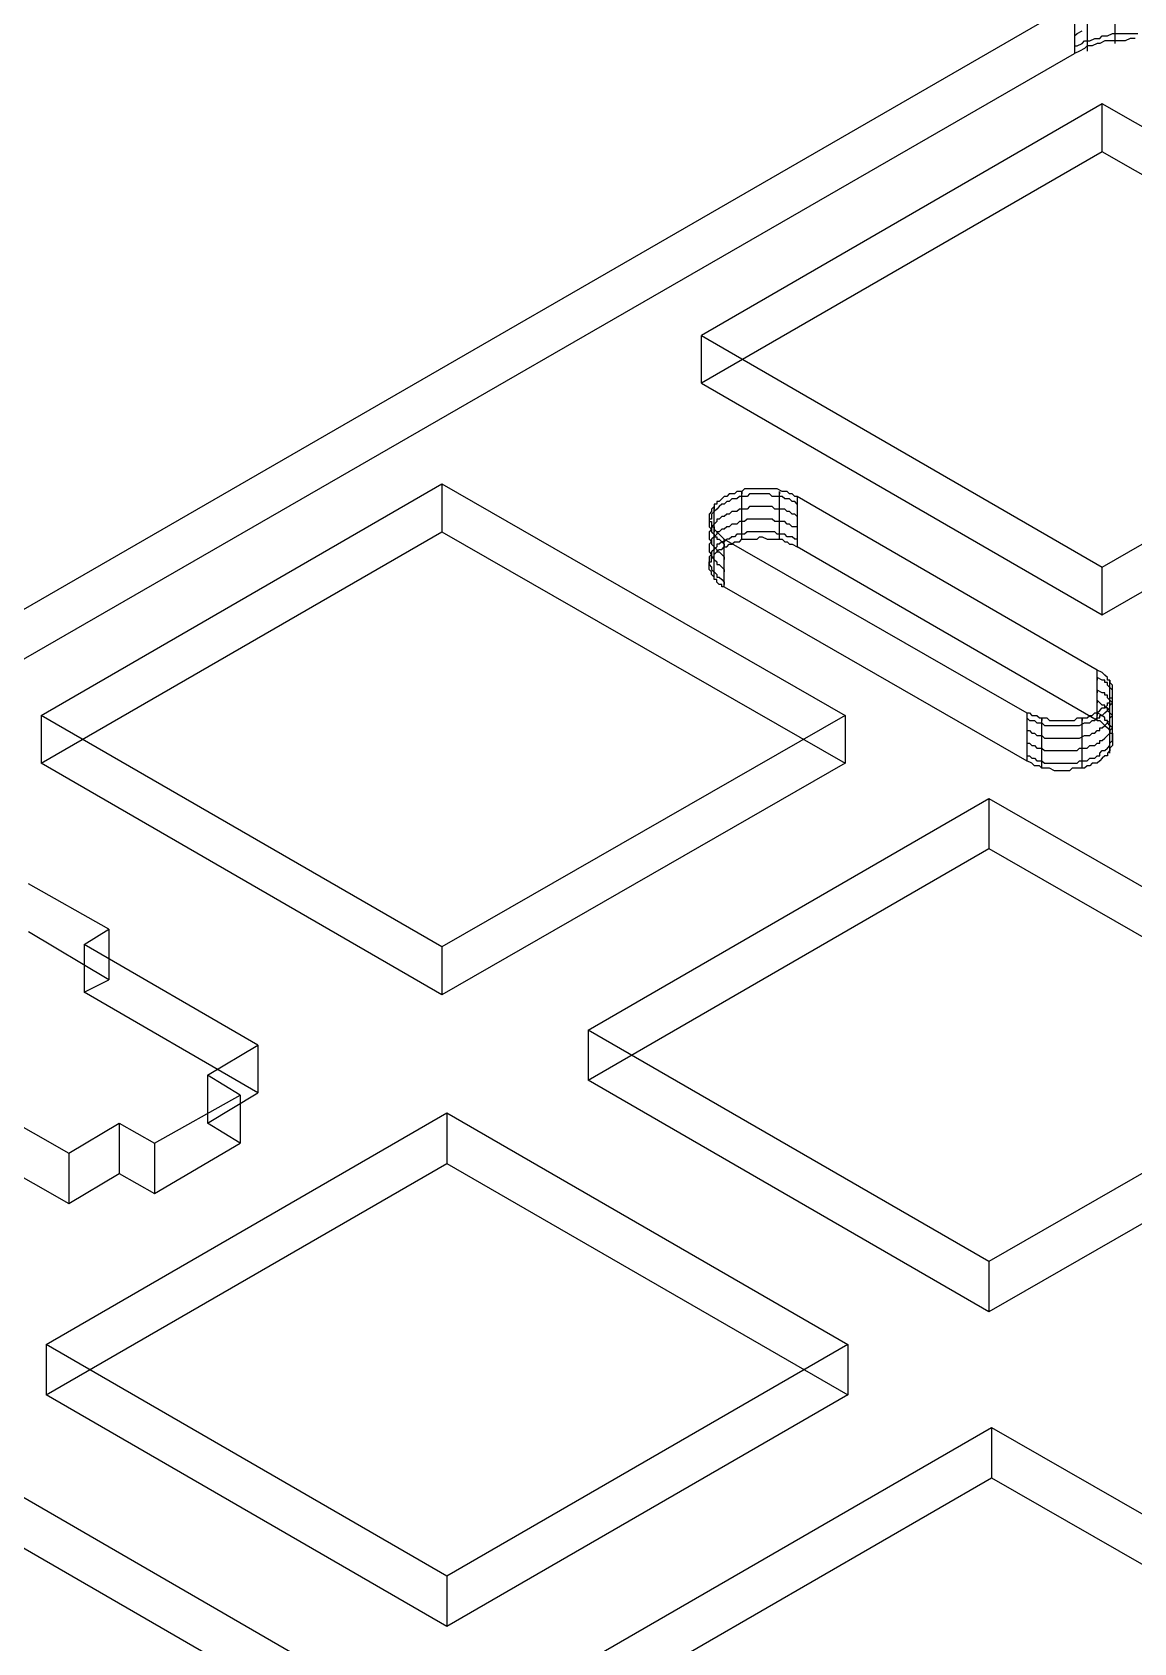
# Model space of a CAD drawing. Header units: millimetres. Extents: x 0 to 2112, y 8 to 1252.
# Drawn here: x 480.8 to 596.2, y 925.4 to 1094 of the extents above; entities that cross this region are included whole.
import ezdxf

# ---------------------------------------------------------------- set-up
doc = ezdxf.new("R2010")
doc.units = ezdxf.units.MM
doc.layers.get('0').update_dxf_attribs({"linetype": 'CONTINUOUS'})

msp = doc.modelspace()

# ---------------------------------------------------------------- linework, layer by layer
at = {"color": 9}
for p, q in [((591.319, 1097.59), (591.319, 1092.33)), ((594.212, 1098.39), (594.212, 1093.13)), ((235.458, 892.658), (589.996, 1097.06)), ((235.458, 892.658), (589.996, 1097.06)), ((589.996, 1097.06), (589.996, 1091.8)), ((589.996, 1097.06), (589.996, 1091.8)), ((590.271, 1093.9), (590.797, 1094.17)), ((589.996, 1093.65), (590.271, 1093.9)), ((589.996, 1092.6), (590.271, 1092.6)), ((590.271, 1092.6), (590.797, 1092.85)), ((590.797, 1092.85), (591.044, 1093.13)), ((591.044, 1093.13), (591.594, 1093.13)), ((591.319, 1092.6), (591.044, 1092.33)), ((591.319, 1092.6), (591.044, 1092.33)), ((591.845, 1092.6), (591.319, 1092.6)), ((591.845, 1092.6), (591.319, 1092.6)), ((591.594, 1093.13), (592.12, 1093.37)), ((592.367, 1092.85), (591.845, 1092.6)), ((592.367, 1092.85), (591.845, 1092.6)), ((592.12, 1093.37), (592.642, 1093.37)), ((592.642, 1092.85), (592.367, 1092.85)), ((592.642, 1092.85), (592.367, 1092.85)), ((592.642, 1093.37), (592.889, 1093.65)), ((593.164, 1093.13), (592.642, 1092.85)), ((593.164, 1093.13), (592.642, 1092.85)), ((592.889, 1093.65), (593.443, 1093.65)), ((593.69, 1093.13), (593.164, 1093.13)), ((593.69, 1093.13), (593.164, 1093.13)), ((593.443, 1093.65), (593.965, 1093.9)), ((594.212, 1093.13), (593.69, 1093.13)), ((594.212, 1093.13), (593.69, 1093.13)), ((593.965, 1093.9), (594.487, 1093.9)), ((594.766, 1093.13), (594.212, 1093.13)), ((594.212, 1093.13), (594.212, 1092.85)), ((594.766, 1093.13), (594.212, 1093.13)), ((594.487, 1093.9), (595.013, 1093.9)), ((595.288, 1093.13), (594.766, 1093.13)), ((595.288, 1093.13), (594.766, 1093.13)), ((595.013, 1093.9), (595.535, 1093.9)), ((595.81, 1093.37), (595.288, 1093.13)), ((595.81, 1093.37), (595.288, 1093.13)), ((595.535, 1093.9), (596.06, 1093.9)), ((596.332, 1093.37), (595.81, 1093.37)), ((596.332, 1093.37), (595.81, 1093.37)), ((596.06, 1093.9), (596.611, 1093.9)), ((235.458, 887.642), (589.996, 1091.8)), ((235.458, 887.642), (589.996, 1091.8)), ((590.522, 1092.05), (589.996, 1091.8)), ((590.522, 1092.05), (589.996, 1091.8)), ((591.044, 1092.33), (590.522, 1092.05)), ((591.044, 1092.33), (590.522, 1092.05)), ((591.319, 1092.33), (591.319, 1092.05)), ((592.889, 1086.54), (550.93, 1062.3)), ((592.889, 1086.54), (550.93, 1062.3)), ((635.127, 1062.3), (592.889, 1086.54)), ((592.889, 1081.52), (592.889, 1086.54)), ((635.127, 1062.3), (592.889, 1086.54)), ((592.889, 1081.52), (592.889, 1086.54)), ((592.889, 1081.52), (550.93, 1057.28)), ((592.889, 1081.52), (550.93, 1057.28)), ((635.127, 1057.28), (592.889, 1081.52)), ((635.127, 1057.28), (592.889, 1081.52)), ((550.93, 1062.3), (592.889, 1038.05)), ((550.93, 1057.28), (550.93, 1062.3)), ((550.93, 1062.3), (592.889, 1038.05)), ((550.93, 1057.28), (550.93, 1062.3)), ((592.889, 1038.05), (635.127, 1062.3)), ((592.889, 1038.05), (635.127, 1062.3)), ((550.93, 1057.28), (592.889, 1033.06)), ((550.93, 1057.28), (592.889, 1033.06)), ((592.889, 1033.06), (635.127, 1057.28)), ((592.889, 1033.06), (635.127, 1057.28)), ((481.775, 1022.51), (523.734, 1046.76)), ((481.775, 1022.51), (523.734, 1046.76)), ((523.734, 1046.76), (565.972, 1022.51)), ((523.734, 1046.76), (523.734, 1041.74)), ((523.734, 1046.76), (565.972, 1022.51)), ((523.734, 1046.76), (523.734, 1041.74)), ((553.3, 1045.43), (553.05, 1045.19)), ((553.3, 1045.43), (553.05, 1045.19)), ((553.572, 1045.43), (553.3, 1045.43)), ((553.572, 1045.43), (553.3, 1045.43)), ((553.822, 1045.71), (553.572, 1045.43)), ((553.822, 1045.71), (553.572, 1045.43)), ((554.097, 1045.71), (553.822, 1045.71)), ((554.097, 1045.71), (553.822, 1045.71)), ((554.373, 1045.71), (554.097, 1045.71)), ((554.373, 1045.71), (554.097, 1045.71)), ((554.62, 1045.96), (554.373, 1045.71)), ((554.62, 1045.96), (554.373, 1045.71)), ((554.895, 1045.96), (554.62, 1045.96)), ((554.895, 1045.96), (554.62, 1045.96)), ((554.895, 1045.43), (554.62, 1045.19)), ((555.145, 1045.96), (554.895, 1045.96)), ((555.145, 1045.96), (554.895, 1045.96)), ((555.145, 1045.43), (554.895, 1045.43)), ((555.42, 1046.23), (555.145, 1045.96)), ((555.42, 1046.23), (555.145, 1045.96)), ((555.145, 1040.97), (555.145, 1045.96)), ((555.145, 1045.96), (555.145, 1045.71)), ((555.42, 1045.43), (555.145, 1045.43)), ((555.696, 1046.23), (555.42, 1046.23)), ((555.696, 1046.23), (555.42, 1046.23)), ((555.696, 1045.43), (555.42, 1045.43)), ((555.943, 1046.23), (555.696, 1046.23)), ((555.943, 1046.23), (555.696, 1046.23)), ((555.943, 1045.71), (555.696, 1045.43)), ((556.468, 1046.23), (555.943, 1046.23)), ((556.468, 1046.23), (555.943, 1046.23)), ((556.468, 1045.71), (555.943, 1045.71)), ((556.743, 1046.23), (556.468, 1046.23)), ((556.743, 1046.23), (556.468, 1046.23)), ((556.743, 1045.71), (556.468, 1045.71)), ((556.99, 1046.23), (556.743, 1046.23)), ((556.99, 1046.23), (556.743, 1046.23)), ((556.99, 1045.71), (556.743, 1045.71)), ((557.265, 1046.23), (556.99, 1046.23)), ((557.265, 1046.23), (556.99, 1046.23)), ((557.265, 1045.71), (556.99, 1045.71)), ((557.788, 1046.23), (557.265, 1046.23)), ((557.788, 1046.23), (557.265, 1046.23)), ((557.788, 1045.71), (557.265, 1045.71)), ((558.063, 1046.23), (557.788, 1046.23)), ((558.063, 1046.23), (557.788, 1046.23)), ((558.063, 1045.71), (557.788, 1045.71)), ((558.313, 1046.23), (558.063, 1046.23)), ((558.313, 1046.23), (558.063, 1046.23)), ((558.313, 1045.43), (558.063, 1045.71)), ((558.588, 1046.23), (558.313, 1046.23)), ((558.588, 1046.23), (558.313, 1046.23)), ((558.588, 1045.43), (558.313, 1045.43)), ((558.864, 1046.23), (558.588, 1046.23)), ((558.864, 1046.23), (558.588, 1046.23)), ((558.864, 1045.43), (558.588, 1045.43)), ((559.386, 1045.96), (558.864, 1046.23)), ((559.386, 1045.96), (558.864, 1046.23)), ((559.386, 1045.43), (558.864, 1045.43)), ((559.11, 1040.97), (559.11, 1045.96)), ((559.11, 1045.96), (559.11, 1045.71)), ((559.636, 1045.96), (559.386, 1045.96)), ((559.636, 1045.96), (559.386, 1045.96)), ((559.636, 1045.19), (559.386, 1045.43)), ((559.911, 1045.96), (559.636, 1045.96)), ((559.911, 1045.96), (559.636, 1045.96)), ((560.158, 1045.71), (559.911, 1045.96)), ((560.158, 1045.71), (559.911, 1045.96)), ((560.433, 1045.71), (560.158, 1045.71)), ((560.433, 1045.71), (560.158, 1045.71)), ((560.709, 1045.43), (560.433, 1045.71)), ((560.709, 1045.43), (560.433, 1045.71)), ((560.959, 1045.43), (560.709, 1045.43)), ((560.959, 1045.43), (560.709, 1045.43)), ((592.367, 1027.25), (560.959, 1045.43)), ((560.959, 1045.43), (560.959, 1040.17)), ((592.367, 1027.25), (560.959, 1045.43)), ((560.959, 1045.43), (560.959, 1040.17)), ((551.977, 1043.86), (551.727, 1043.59)), ((551.977, 1043.86), (551.727, 1043.59)), ((551.727, 1043.59), (551.727, 1043.59)), ((551.727, 1043.59), (551.727, 1043.34)), ((551.727, 1043.59), (551.727, 1043.59)), ((551.727, 1043.59), (551.727, 1043.34)), ((552.252, 1044.38), (551.977, 1044.11)), ((552.252, 1044.38), (551.977, 1044.11)), ((551.977, 1044.11), (551.977, 1044.11)), ((551.977, 1044.11), (551.977, 1043.86)), ((551.977, 1044.11), (551.977, 1044.11)), ((551.977, 1044.11), (551.977, 1043.86)), ((552.252, 1043.86), (551.977, 1043.59)), ((551.977, 1043.59), (551.977, 1043.34)), ((552.528, 1044.63), (552.252, 1044.63)), ((552.252, 1044.63), (552.252, 1044.38)), ((552.528, 1044.63), (552.252, 1044.63)), ((552.252, 1044.63), (552.252, 1044.38)), ((552.252, 1039.12), (552.252, 1044.38)), ((552.252, 1044.38), (552.252, 1044.11)), ((552.528, 1044.11), (552.252, 1043.86)), ((552.252, 1043.86), (552.252, 1043.86)), ((552.775, 1044.91), (552.528, 1044.91)), ((552.528, 1044.91), (552.528, 1044.63)), ((552.775, 1044.91), (552.528, 1044.91)), ((552.528, 1044.91), (552.528, 1044.63)), ((552.775, 1044.38), (552.528, 1044.11)), ((552.528, 1044.11), (552.528, 1044.11)), ((553.05, 1045.19), (552.775, 1044.91)), ((553.05, 1045.19), (552.775, 1044.91)), ((553.05, 1044.63), (552.775, 1044.38)), ((553.3, 1044.63), (553.05, 1044.63)), ((553.572, 1044.91), (553.3, 1044.63)), ((553.572, 1043.59), (553.3, 1043.34)), ((553.822, 1044.91), (553.572, 1044.91)), ((553.822, 1043.59), (553.572, 1043.59)), ((554.097, 1045.19), (553.822, 1044.91)), ((554.097, 1043.86), (553.822, 1043.59)), ((554.373, 1045.19), (554.097, 1045.19)), ((554.373, 1043.86), (554.097, 1043.86)), ((554.62, 1045.19), (554.373, 1045.19)), ((554.62, 1043.86), (554.373, 1043.86)), ((554.895, 1044.11), (554.62, 1043.86)), ((555.145, 1044.11), (554.895, 1044.11)), ((555.42, 1044.11), (555.145, 1044.11)), ((555.696, 1044.11), (555.42, 1044.11)), ((555.943, 1044.38), (555.696, 1044.11)), ((556.468, 1044.38), (555.943, 1044.38)), ((556.743, 1044.38), (556.468, 1044.38)), ((556.99, 1044.38), (556.743, 1044.38)), ((557.265, 1044.38), (556.99, 1044.38)), ((557.788, 1044.38), (557.265, 1044.38)), ((558.063, 1044.38), (557.788, 1044.38)), ((558.313, 1044.38), (558.063, 1044.38)), ((558.588, 1044.11), (558.313, 1044.38)), ((558.864, 1044.11), (558.588, 1044.11)), ((559.386, 1044.11), (558.864, 1044.11)), ((559.636, 1044.11), (559.386, 1044.11)), ((559.911, 1045.19), (559.636, 1045.19)), ((559.911, 1043.86), (559.636, 1044.11)), ((560.158, 1045.19), (559.911, 1045.19)), ((560.158, 1043.86), (559.911, 1043.86)), ((560.433, 1044.91), (560.158, 1045.19)), ((560.433, 1043.59), (560.158, 1043.86)), ((560.709, 1044.91), (560.433, 1044.91)), ((560.709, 1043.59), (560.433, 1043.59)), ((560.959, 1044.63), (560.709, 1044.91)), ((560.959, 1043.34), (560.709, 1043.59)), ((551.727, 1043.34), (551.727, 1043.06)), ((551.727, 1043.34), (551.727, 1043.06)), ((551.727, 1043.06), (551.727, 1042.81)), ((551.977, 1043.06), (551.727, 1043.06)), ((551.727, 1043.06), (551.727, 1042.81)), ((551.727, 1043.06), (551.727, 1042.81)), ((551.727, 1042.81), (551.977, 1042.81)), ((551.727, 1042.81), (551.727, 1042.54)), ((551.727, 1042.81), (551.977, 1042.81)), ((551.727, 1042.54), (551.727, 1042.54)), ((551.727, 1042.54), (551.727, 1042.26)), ((551.727, 1042.26), (551.977, 1042.02)), ((551.977, 1042.02), (551.727, 1041.74)), ((551.977, 1043.34), (551.977, 1043.06)), ((551.977, 1042.81), (551.977, 1042.54)), ((551.977, 1042.81), (551.977, 1042.54)), ((551.977, 1042.54), (551.977, 1042.26)), ((552.252, 1042.54), (551.977, 1042.26)), ((551.977, 1042.54), (551.977, 1042.26)), ((551.977, 1042.26), (552.252, 1042.26)), ((551.977, 1042.26), (551.977, 1042.02)), ((551.977, 1042.26), (552.252, 1042.26)), ((551.977, 1042.02), (551.977, 1042.02)), ((551.977, 1042.02), (551.977, 1042.02)), ((551.977, 1042.02), (551.977, 1041.74)), ((552.528, 1042.81), (552.252, 1042.54)), ((552.252, 1042.54), (552.252, 1042.54)), ((552.252, 1042.26), (552.252, 1042.02)), ((552.252, 1042.26), (552.252, 1042.02)), ((552.252, 1042.02), (552.528, 1041.74)), ((552.252, 1036.75), (552.252, 1042.02)), ((552.252, 1042.02), (552.252, 1041.74)), ((552.252, 1042.02), (552.528, 1041.74)), ((552.775, 1043.06), (552.528, 1043.06)), ((552.528, 1043.06), (552.528, 1042.81)), ((553.05, 1043.34), (552.775, 1043.06)), ((553.05, 1042.02), (552.775, 1041.74)), ((553.3, 1043.34), (553.05, 1043.34)), ((553.3, 1042.02), (553.05, 1042.02)), ((553.572, 1042.26), (553.3, 1042.02)), ((553.822, 1042.26), (553.572, 1042.26)), ((554.097, 1042.54), (553.822, 1042.26)), ((554.373, 1042.54), (554.097, 1042.54)), ((554.62, 1042.54), (554.373, 1042.54)), ((554.895, 1042.81), (554.62, 1042.54)), ((555.145, 1042.81), (554.895, 1042.81)), ((555.42, 1042.81), (555.145, 1042.81)), ((555.696, 1043.06), (555.42, 1042.81)), ((555.943, 1043.06), (555.696, 1043.06)), ((556.468, 1043.06), (555.943, 1043.06)), ((556.743, 1043.06), (556.468, 1043.06)), ((556.99, 1043.06), (556.743, 1043.06)), ((557.265, 1043.06), (556.99, 1043.06)), ((557.788, 1043.06), (557.265, 1043.06)), ((558.063, 1043.06), (557.788, 1043.06)), ((558.313, 1043.06), (558.063, 1043.06)), ((558.588, 1042.81), (558.313, 1043.06)), ((558.864, 1042.81), (558.588, 1042.81)), ((559.386, 1042.81), (558.864, 1042.81)), ((559.636, 1042.81), (559.386, 1042.81)), ((559.911, 1042.54), (559.636, 1042.81)), ((560.158, 1042.54), (559.911, 1042.54)), ((560.433, 1042.26), (560.158, 1042.54)), ((560.709, 1042.26), (560.433, 1042.26)), ((560.959, 1042.26), (560.709, 1042.26)), ((481.775, 1017.52), (523.734, 1041.74)), ((481.775, 1017.52), (523.734, 1041.74)), ((523.734, 1041.74), (565.972, 1017.52)), ((523.734, 1041.74), (565.972, 1017.52)), ((551.727, 1041.74), (551.727, 1041.5)), ((551.727, 1041.5), (551.727, 1041.22)), ((551.727, 1041.22), (551.727, 1041.22)), ((551.727, 1041.22), (551.727, 1040.97)), ((551.727, 1040.97), (551.977, 1040.69)), ((551.977, 1040.69), (551.727, 1040.45)), ((551.727, 1040.45), (551.727, 1040.17)), ((551.977, 1041.74), (552.252, 1041.5)), ((552.252, 1041.22), (551.977, 1040.97)), ((551.977, 1040.97), (551.977, 1040.69)), ((551.977, 1040.69), (551.977, 1040.69)), ((551.977, 1040.69), (551.977, 1040.69)), ((551.977, 1040.69), (551.977, 1040.45)), ((551.977, 1040.45), (552.252, 1040.17)), ((552.528, 1041.5), (552.252, 1041.22)), ((552.252, 1041.5), (552.252, 1041.22)), ((552.252, 1041.22), (552.252, 1041.22)), ((552.252, 1041.22), (552.528, 1041.22)), ((552.528, 1041.74), (552.528, 1041.74)), ((552.528, 1041.74), (552.775, 1041.5)), ((552.775, 1041.74), (552.528, 1041.74)), ((552.528, 1041.74), (552.528, 1041.5)), ((552.528, 1041.74), (552.528, 1041.74)), ((552.528, 1041.74), (552.775, 1041.5)), ((552.528, 1041.22), (552.528, 1040.97)), ((552.528, 1040.97), (552.775, 1040.97)), ((552.775, 1040.45), (552.528, 1040.45)), ((552.528, 1040.45), (552.528, 1040.17)), ((552.775, 1041.5), (553.05, 1041.22)), ((552.775, 1041.5), (553.05, 1041.22)), ((552.775, 1040.97), (553.05, 1040.69)), ((553.05, 1040.69), (552.775, 1040.45)), ((553.05, 1041.22), (553.3, 1040.97)), ((553.05, 1041.22), (553.3, 1040.97)), ((553.3, 1040.69), (553.05, 1040.69)), ((553.05, 1040.69), (553.3, 1040.45)), ((553.3, 1040.97), (584.983, 1022.78)), ((553.572, 1040.97), (553.3, 1040.69)), ((553.3, 1035.96), (553.3, 1040.97)), ((553.3, 1035.96), (553.3, 1040.97)), ((553.3, 1040.97), (584.983, 1022.78)), ((553.3, 1040.45), (553.3, 1040.17)), ((553.822, 1040.97), (553.572, 1040.97)), ((553.572, 1040.17), (553.822, 1040.45)), ((553.572, 1040.17), (553.822, 1040.45)), ((554.097, 1041.22), (553.822, 1040.97)), ((553.822, 1040.45), (554.097, 1040.45)), ((553.822, 1040.45), (554.097, 1040.45)), ((554.373, 1041.22), (554.097, 1041.22)), ((554.097, 1040.45), (554.373, 1040.69)), ((554.097, 1040.45), (554.373, 1040.69)), ((554.62, 1041.5), (554.373, 1041.22)), ((554.373, 1040.69), (554.62, 1040.69)), ((554.373, 1040.69), (554.62, 1040.69)), ((554.895, 1041.5), (554.62, 1041.5)), ((554.62, 1040.69), (554.895, 1040.69)), ((554.62, 1040.69), (554.895, 1040.69)), ((555.145, 1041.5), (554.895, 1041.5)), ((554.895, 1040.69), (555.145, 1040.97)), ((554.895, 1040.69), (555.145, 1040.97)), ((555.42, 1041.5), (555.145, 1041.5)), ((555.145, 1040.97), (555.42, 1040.97)), ((555.145, 1040.97), (555.42, 1040.97)), ((555.696, 1041.74), (555.42, 1041.5)), ((555.42, 1040.97), (555.696, 1040.97)), ((555.42, 1040.97), (555.696, 1040.97)), ((555.943, 1041.74), (555.696, 1041.74)), ((555.696, 1040.97), (555.943, 1040.97)), ((555.696, 1040.97), (555.943, 1040.97)), ((556.468, 1041.74), (555.943, 1041.74)), ((555.943, 1040.97), (556.468, 1040.97)), ((555.943, 1040.97), (556.468, 1040.97)), ((556.743, 1041.74), (556.468, 1041.74)), ((556.468, 1040.97), (556.743, 1040.97)), ((556.468, 1040.97), (556.743, 1040.97)), ((556.99, 1041.74), (556.743, 1041.74)), ((556.743, 1040.97), (556.99, 1041.22)), ((556.743, 1040.97), (556.99, 1041.22)), ((557.265, 1041.74), (556.99, 1041.74)), ((556.99, 1041.22), (557.265, 1041.22)), ((556.99, 1041.22), (557.265, 1041.22)), ((557.788, 1041.74), (557.265, 1041.74)), ((557.265, 1041.22), (557.788, 1040.97)), ((557.265, 1041.22), (557.788, 1040.97)), ((558.063, 1041.74), (557.788, 1041.74)), ((557.788, 1040.97), (558.063, 1040.97)), ((557.788, 1040.97), (558.063, 1040.97)), ((558.313, 1041.74), (558.063, 1041.74)), ((558.063, 1040.97), (558.313, 1040.97)), ((558.063, 1040.97), (558.313, 1040.97)), ((558.588, 1041.74), (558.313, 1041.74)), ((558.313, 1040.97), (558.588, 1040.97)), ((558.313, 1040.97), (558.588, 1040.97)), ((558.864, 1041.5), (558.588, 1041.74)), ((558.588, 1040.97), (558.864, 1040.97)), ((558.588, 1040.97), (558.864, 1040.97)), ((559.386, 1041.5), (558.864, 1041.5)), ((558.864, 1040.97), (559.386, 1040.97)), ((558.864, 1040.97), (559.386, 1040.97)), ((559.636, 1041.5), (559.386, 1041.5)), ((559.386, 1040.97), (559.636, 1040.69)), ((559.386, 1040.97), (559.636, 1040.69)), ((559.911, 1041.22), (559.636, 1041.5)), ((559.636, 1040.69), (559.911, 1040.69)), ((559.636, 1040.69), (559.911, 1040.69)), ((560.158, 1041.22), (559.911, 1041.22)), ((559.911, 1040.69), (560.158, 1040.45)), ((559.911, 1040.69), (560.158, 1040.45)), ((560.433, 1041.22), (560.158, 1041.22)), ((560.158, 1040.45), (560.433, 1040.45)), ((560.158, 1040.45), (560.433, 1040.45)), ((560.709, 1040.97), (560.433, 1041.22)), ((560.433, 1040.45), (560.959, 1040.17)), ((560.433, 1040.45), (560.959, 1040.17)), ((560.959, 1040.97), (560.709, 1040.97)), ((551.727, 1040.17), (551.727, 1039.89)), ((551.727, 1039.89), (551.727, 1039.89)), ((551.727, 1039.89), (551.727, 1039.65)), ((551.727, 1039.65), (551.977, 1039.37)), ((551.977, 1039.37), (551.727, 1039.12)), ((551.727, 1039.12), (551.727, 1038.85)), ((551.727, 1038.85), (551.727, 1038.85)), ((551.727, 1038.85), (551.727, 1038.6)), ((551.727, 1038.32), (551.727, 1038.6)), ((551.727, 1038.6), (551.977, 1038.6)), ((551.727, 1038.6), (551.727, 1038.32)), ((551.727, 1038.32), (551.727, 1038.6)), ((551.727, 1038.6), (551.977, 1038.6)), ((552.252, 1039.89), (551.977, 1039.65)), ((551.977, 1039.65), (551.977, 1039.37)), ((551.977, 1039.37), (551.977, 1039.37)), ((551.977, 1039.37), (551.977, 1039.37)), ((551.977, 1039.37), (551.977, 1039.12)), ((551.977, 1038.85), (551.977, 1039.12)), ((551.977, 1039.12), (552.252, 1039.12)), ((551.977, 1039.12), (552.252, 1038.85)), ((551.977, 1038.85), (551.977, 1039.12)), ((551.977, 1039.12), (552.252, 1039.12)), ((551.977, 1038.6), (551.977, 1038.85)), ((551.977, 1038.6), (551.977, 1038.85)), ((552.528, 1040.17), (552.252, 1039.89)), ((552.252, 1040.17), (552.252, 1040.17)), ((552.252, 1040.17), (552.528, 1039.89)), ((552.252, 1039.89), (552.252, 1039.89)), ((552.252, 1039.37), (552.528, 1039.65)), ((552.252, 1039.37), (552.528, 1039.65)), ((552.252, 1039.12), (552.252, 1039.37)), ((552.252, 1039.12), (552.252, 1039.37)), ((552.252, 1038.85), (552.252, 1038.85)), ((552.252, 1038.85), (552.528, 1038.6)), ((552.528, 1039.65), (552.775, 1039.89)), ((552.528, 1039.89), (552.528, 1039.65)), ((552.528, 1039.65), (552.775, 1039.89)), ((552.528, 1039.65), (552.528, 1039.65)), ((552.528, 1039.65), (552.775, 1039.65)), ((552.528, 1039.65), (552.528, 1039.65)), ((552.528, 1038.6), (552.528, 1038.32)), ((552.775, 1039.89), (553.05, 1039.89)), ((552.775, 1039.89), (553.05, 1039.89)), ((552.775, 1039.65), (553.05, 1039.37)), ((553.05, 1039.89), (553.3, 1040.17)), ((553.05, 1039.89), (553.3, 1040.17)), ((553.05, 1039.37), (553.3, 1039.12)), ((553.3, 1040.17), (553.572, 1040.17)), ((553.3, 1040.17), (553.572, 1040.17)), ((553.3, 1039.12), (553.3, 1038.85)), ((592.367, 1021.99), (560.959, 1040.17)), ((592.367, 1021.99), (560.959, 1040.17)), ((551.727, 1038.05), (551.727, 1038.32)), ((551.727, 1038.32), (551.977, 1038.05)), ((551.727, 1038.05), (551.727, 1038.32)), ((551.727, 1037.8), (551.727, 1038.05)), ((551.727, 1037.8), (551.727, 1038.05)), ((551.977, 1037.53), (551.727, 1037.8)), ((551.727, 1037.8), (551.727, 1037.8)), ((551.977, 1037.53), (551.727, 1037.8)), ((551.727, 1037.8), (551.727, 1037.8)), ((551.977, 1038.05), (551.977, 1038.05)), ((551.977, 1038.05), (551.977, 1037.8)), ((551.977, 1037.8), (552.252, 1037.53)), ((551.977, 1037.28), (551.977, 1037.53)), ((551.977, 1037.28), (551.977, 1037.53)), ((552.252, 1037), (551.977, 1037.28)), ((551.977, 1037.28), (551.977, 1037.28)), ((552.252, 1037), (551.977, 1037.28)), ((551.977, 1037.28), (551.977, 1037.28)), ((552.252, 1037.53), (552.252, 1037.53)), ((552.252, 1037.53), (552.528, 1037.28)), ((552.252, 1036.75), (552.252, 1037)), ((552.252, 1036.75), (552.252, 1037)), ((552.528, 1038.32), (552.775, 1038.32)), ((552.528, 1037.28), (552.528, 1037)), ((552.528, 1037), (552.775, 1037)), ((552.775, 1038.32), (553.05, 1038.05)), ((552.775, 1037), (553.05, 1036.75)), ((553.05, 1038.05), (553.3, 1037.8)), ((553.3, 1037.8), (553.3, 1037.53)), ((592.889, 1033.06), (592.889, 1038.05)), ((592.889, 1033.06), (592.889, 1038.05)), ((552.528, 1036.75), (552.252, 1036.75)), ((552.528, 1036.75), (552.252, 1036.75)), ((552.528, 1036.48), (552.528, 1036.75)), ((552.528, 1036.48), (552.528, 1036.75)), ((552.775, 1036.23), (552.528, 1036.48)), ((552.775, 1036.23), (552.528, 1036.48)), ((553.05, 1036.23), (552.775, 1036.23)), ((553.05, 1036.23), (552.775, 1036.23)), ((553.05, 1036.75), (553.3, 1036.48)), ((553.05, 1035.96), (553.05, 1036.23)), ((553.05, 1035.96), (553.05, 1036.23)), ((553.3, 1035.96), (553.05, 1035.96)), ((553.3, 1035.96), (553.05, 1035.96)), ((553.3, 1036.48), (553.3, 1036.23)), ((553.3, 1035.96), (584.983, 1017.77)), ((553.3, 1035.96), (584.983, 1017.77)), ((592.889, 1027), (592.367, 1027.25)), ((592.367, 1021.99), (592.367, 1027.25)), ((592.889, 1027), (592.367, 1027.25)), ((592.367, 1021.99), (592.367, 1027.25)), ((593.164, 1026.72), (592.889, 1027)), ((593.164, 1026.72), (592.889, 1027)), ((593.443, 1026.48), (593.164, 1026.72)), ((593.164, 1026.72), (593.164, 1026.72)), ((593.443, 1026.48), (593.164, 1026.72)), ((593.164, 1026.72), (593.164, 1026.72)), ((592.889, 1026.2), (592.367, 1026.48)), ((592.367, 1026.48), (592.367, 1026.2)), ((592.889, 1024.88), (592.367, 1025.15)), ((592.367, 1025.15), (592.367, 1024.88)), ((593.164, 1026.2), (592.889, 1026.2)), ((593.164, 1025.95), (593.164, 1026.2)), ((593.443, 1025.95), (593.164, 1025.95)), ((593.443, 1026.2), (593.443, 1026.48)), ((593.443, 1026.2), (593.443, 1026.48)), ((593.69, 1026.2), (593.443, 1026.2)), ((593.69, 1026.2), (593.443, 1026.2)), ((593.443, 1025.68), (593.443, 1025.95)), ((593.69, 1025.43), (593.443, 1025.68)), ((593.69, 1025.95), (593.69, 1026.2)), ((593.69, 1020.94), (593.69, 1026.2)), ((593.69, 1026.2), (593.69, 1025.95)), ((593.69, 1025.95), (593.69, 1026.2)), ((593.965, 1025.68), (593.69, 1025.95)), ((593.965, 1025.68), (593.69, 1025.95)), ((593.965, 1025.15), (593.69, 1025.43)), ((593.69, 1025.43), (593.69, 1025.43)), ((593.965, 1025.43), (593.965, 1025.68)), ((593.965, 1025.68), (593.965, 1025.68)), ((593.965, 1025.43), (593.965, 1025.68)), ((593.965, 1025.68), (593.965, 1025.68)), ((593.965, 1025.15), (593.965, 1025.43)), ((593.965, 1025.15), (593.965, 1025.43)), ((593.965, 1024.88), (593.965, 1025.15)), ((593.965, 1024.88), (593.965, 1025.15)), ((593.965, 1024.88), (593.965, 1025.15)), ((592.889, 1023.58), (592.367, 1024.11)), ((592.367, 1024.11), (592.367, 1023.83)), ((593.164, 1024.88), (592.889, 1024.88)), ((593.164, 1023.58), (592.889, 1023.58)), ((593.164, 1024.63), (593.164, 1024.88)), ((593.443, 1024.63), (593.164, 1024.63)), ((593.164, 1023.31), (593.443, 1023.58)), ((593.164, 1023.31), (593.164, 1023.58)), ((593.164, 1023.31), (593.443, 1023.58)), ((593.443, 1024.36), (593.443, 1024.63)), ((593.69, 1024.11), (593.443, 1024.36)), ((593.443, 1023.58), (593.443, 1023.83)), ((593.443, 1023.83), (593.69, 1023.83)), ((593.443, 1023.58), (593.443, 1023.83)), ((593.443, 1023.83), (593.69, 1023.83)), ((593.69, 1024.11), (593.69, 1024.36)), ((593.69, 1024.36), (593.965, 1024.36)), ((593.69, 1024.11), (593.69, 1024.36)), ((593.69, 1024.36), (593.965, 1024.36)), ((593.69, 1023.83), (593.69, 1024.11)), ((593.965, 1023.83), (593.69, 1024.11)), ((593.69, 1024.11), (593.69, 1024.11)), ((593.69, 1023.83), (593.69, 1024.11)), ((593.69, 1018.57), (593.69, 1023.83)), ((593.69, 1023.83), (593.69, 1023.58)), ((593.69, 1023.58), (593.965, 1023.83)), ((593.69, 1023.31), (593.69, 1023.58)), ((593.965, 1024.63), (593.965, 1024.88)), ((593.965, 1024.88), (593.965, 1024.88)), ((593.965, 1024.63), (593.965, 1024.88)), ((593.965, 1024.63), (593.965, 1024.88)), ((593.965, 1024.88), (593.965, 1024.88)), ((593.965, 1024.36), (593.965, 1024.63)), ((593.965, 1024.36), (593.965, 1024.63)), ((593.965, 1024.63), (593.965, 1024.63)), ((593.965, 1024.36), (593.965, 1024.63)), ((593.965, 1024.11), (593.965, 1024.36)), ((593.965, 1023.83), (593.965, 1024.11)), ((593.965, 1024.11), (593.965, 1024.11)), ((593.965, 1023.58), (593.965, 1023.83)), ((593.965, 1023.31), (593.965, 1023.58)), ((523.734, 998.291), (481.775, 1022.51)), ((523.734, 998.291), (481.775, 1022.51)), ((481.775, 1022.51), (481.775, 1017.52)), ((481.775, 1022.51), (481.775, 1017.52)), ((565.972, 1022.51), (523.734, 998.291)), ((565.972, 1022.51), (523.734, 998.291)), ((565.972, 1022.51), (565.972, 1017.52)), ((565.972, 1022.51), (565.972, 1017.52)), ((584.983, 1022.78), (585.258, 1022.78)), ((584.983, 1022.78), (585.258, 1022.78)), ((584.983, 1022.78), (584.983, 1017.77)), ((584.983, 1022.78), (584.983, 1017.77)), ((584.983, 1022.26), (585.258, 1021.99)), ((585.258, 1022.78), (585.505, 1022.51)), ((585.258, 1022.78), (585.505, 1022.51)), ((585.258, 1021.99), (585.505, 1021.99)), ((585.505, 1022.51), (585.78, 1022.51)), ((585.505, 1022.51), (585.78, 1022.51)), ((585.505, 1021.99), (585.78, 1021.99)), ((585.78, 1022.51), (586.031, 1022.51)), ((585.78, 1022.51), (586.031, 1022.51)), ((585.78, 1021.99), (586.031, 1021.74)), ((586.031, 1022.51), (586.306, 1022.26)), ((586.031, 1022.51), (586.306, 1022.26)), ((586.031, 1021.74), (586.306, 1021.74)), ((586.306, 1022.26), (586.581, 1022.26)), ((586.306, 1022.26), (586.581, 1022.26)), ((586.306, 1021.74), (586.581, 1021.74)), ((586.581, 1022.26), (586.828, 1022.26)), ((586.581, 1017), (586.581, 1022.26)), ((586.581, 1022.26), (586.581, 1021.99)), ((586.581, 1022.26), (586.828, 1022.26)), ((586.581, 1021.74), (586.828, 1021.46)), ((586.828, 1022.26), (587.103, 1022.26)), ((586.828, 1022.26), (587.103, 1022.26)), ((587.103, 1022.26), (587.354, 1021.99)), ((587.103, 1022.26), (587.354, 1021.99)), ((587.354, 1021.99), (587.876, 1021.99)), ((587.354, 1021.99), (587.876, 1021.99)), ((587.876, 1021.99), (588.151, 1021.99)), ((587.876, 1021.99), (588.151, 1021.99)), ((588.151, 1021.99), (588.426, 1021.99)), ((588.151, 1021.99), (588.426, 1021.99)), ((588.426, 1021.99), (588.673, 1021.99)), ((588.426, 1021.99), (588.673, 1021.99)), ((588.673, 1021.99), (588.948, 1021.99)), ((588.673, 1021.99), (588.948, 1021.99)), ((588.948, 1021.99), (589.474, 1021.99)), ((588.948, 1021.99), (589.474, 1021.99)), ((589.474, 1021.99), (589.749, 1021.99)), ((589.474, 1021.99), (589.749, 1021.99)), ((589.749, 1021.99), (589.996, 1021.99)), ((589.749, 1021.99), (589.996, 1021.99)), ((589.996, 1021.99), (590.271, 1022.26)), ((589.996, 1021.99), (590.271, 1022.26)), ((590.271, 1022.26), (590.522, 1022.26)), ((590.271, 1022.26), (590.522, 1022.26)), ((590.522, 1022.26), (591.044, 1022.26)), ((590.522, 1022.26), (591.044, 1022.26)), ((590.522, 1021.46), (591.044, 1021.74)), ((590.797, 1017), (590.797, 1022.26)), ((590.797, 1022.26), (590.797, 1021.99)), ((591.044, 1022.26), (591.319, 1022.26)), ((591.044, 1022.26), (591.319, 1022.26)), ((591.044, 1021.74), (591.319, 1021.74)), ((591.319, 1022.26), (591.594, 1022.51)), ((591.319, 1022.26), (591.594, 1022.51)), ((591.319, 1021.74), (591.594, 1021.74)), ((591.594, 1022.51), (591.845, 1022.51)), ((591.594, 1022.51), (591.845, 1022.51)), ((591.594, 1021.74), (591.845, 1021.99)), ((591.845, 1022.51), (592.12, 1022.78)), ((591.845, 1022.51), (592.12, 1022.78)), ((591.845, 1021.99), (592.12, 1021.99)), ((592.12, 1022.78), (592.367, 1022.78)), ((592.12, 1022.78), (592.367, 1022.78)), ((592.12, 1021.99), (592.367, 1022.26)), ((592.367, 1022.78), (592.642, 1023.03)), ((592.367, 1022.78), (592.642, 1023.03)), ((592.889, 1022.51), (592.367, 1022.78)), ((592.367, 1022.78), (592.367, 1022.51)), ((592.367, 1022.26), (592.642, 1022.26)), ((592.367, 1021.99), (592.642, 1021.99)), ((592.367, 1021.99), (592.642, 1021.99)), ((592.642, 1023.03), (592.889, 1023.31)), ((592.642, 1023.03), (592.889, 1023.31)), ((592.642, 1023.03), (592.642, 1023.03)), ((592.642, 1023.03), (592.642, 1023.03)), ((592.642, 1022.26), (592.642, 1022.51)), ((592.642, 1022.51), (592.889, 1022.51)), ((592.642, 1021.99), (592.889, 1021.74)), ((592.642, 1021.99), (592.889, 1021.74)), ((592.889, 1023.31), (593.164, 1023.31)), ((592.889, 1023.31), (593.164, 1023.31)), ((592.889, 1022.51), (593.164, 1022.78)), ((593.164, 1022.26), (592.889, 1022.51)), ((592.889, 1021.74), (593.164, 1021.46)), ((592.889, 1021.74), (593.164, 1021.46)), ((593.443, 1023.31), (593.164, 1023.31)), ((593.164, 1022.78), (593.443, 1023.03)), ((593.164, 1021.99), (593.164, 1022.26)), ((593.443, 1021.99), (593.164, 1021.99)), ((593.164, 1021.46), (593.443, 1021.74)), ((593.443, 1023.03), (593.443, 1023.31)), ((593.443, 1023.03), (593.69, 1023.31)), ((593.69, 1022.78), (593.443, 1023.03)), ((593.443, 1023.03), (593.443, 1023.03)), ((593.443, 1021.74), (593.443, 1021.99)), ((593.443, 1021.74), (593.69, 1021.99)), ((593.69, 1021.46), (593.443, 1021.74)), ((593.443, 1021.74), (593.443, 1021.74)), ((593.69, 1023.31), (593.69, 1023.31)), ((593.965, 1022.51), (593.69, 1022.78)), ((593.69, 1022.78), (593.69, 1022.78)), ((593.69, 1022.26), (593.965, 1022.51)), ((593.69, 1021.99), (593.69, 1022.26)), ((593.69, 1022.26), (593.69, 1022.26)), ((593.965, 1023.03), (593.965, 1023.31)), ((593.965, 1023.31), (593.965, 1023.31)), ((593.965, 1022.78), (593.965, 1023.03)), ((593.965, 1022.51), (593.965, 1022.78)), ((593.965, 1022.78), (593.965, 1022.78)), ((593.965, 1022.26), (593.965, 1022.51)), ((593.965, 1021.99), (593.965, 1022.26)), ((593.965, 1022.26), (593.965, 1022.26)), ((593.965, 1021.74), (593.965, 1021.99)), ((593.965, 1021.46), (593.965, 1021.74)), ((584.983, 1020.94), (585.258, 1020.94)), ((585.258, 1020.94), (585.505, 1020.66)), ((585.505, 1020.66), (585.78, 1020.66)), ((585.78, 1020.66), (586.031, 1020.42)), ((586.031, 1020.42), (586.306, 1020.42)), ((586.306, 1020.42), (586.581, 1020.42)), ((586.581, 1020.42), (586.828, 1020.14)), ((586.828, 1021.46), (587.103, 1021.46)), ((586.828, 1020.14), (587.103, 1020.14)), ((587.103, 1021.46), (587.354, 1021.46)), ((587.103, 1020.14), (587.354, 1020.14)), ((587.354, 1021.46), (587.876, 1021.46)), ((587.354, 1020.14), (587.876, 1020.14)), ((587.876, 1021.46), (588.151, 1021.46)), ((587.876, 1020.14), (588.151, 1020.14)), ((588.151, 1021.46), (588.426, 1021.46)), ((588.151, 1020.14), (588.426, 1020.14)), ((588.426, 1021.46), (588.673, 1021.46)), ((588.426, 1020.14), (588.673, 1020.14)), ((588.673, 1021.46), (588.948, 1021.46)), ((588.673, 1020.14), (588.948, 1020.14)), ((588.948, 1021.46), (589.474, 1021.46)), ((588.948, 1020.14), (589.474, 1020.14)), ((589.474, 1021.46), (589.749, 1021.46)), ((589.474, 1020.14), (589.749, 1020.14)), ((589.749, 1021.46), (589.996, 1021.46)), ((589.749, 1020.14), (589.996, 1020.14)), ((589.996, 1021.46), (590.271, 1021.46)), ((589.996, 1020.14), (590.271, 1020.14)), ((590.271, 1021.46), (590.522, 1021.46)), ((590.271, 1020.14), (590.522, 1020.14)), ((590.522, 1020.14), (591.044, 1020.42)), ((591.044, 1020.42), (591.319, 1020.42)), ((591.319, 1020.42), (591.594, 1020.42)), ((591.594, 1020.42), (591.845, 1020.66)), ((591.845, 1020.66), (592.12, 1020.66)), ((592.12, 1020.66), (592.367, 1020.94)), ((592.367, 1020.94), (592.642, 1020.94)), ((592.642, 1020.94), (592.642, 1021.21)), ((592.642, 1021.21), (592.889, 1021.21)), ((592.889, 1021.21), (593.164, 1021.46)), ((592.889, 1019.89), (593.164, 1020.14)), ((593.164, 1021.46), (593.164, 1021.46)), ((593.164, 1021.46), (593.443, 1021.21)), ((593.164, 1021.46), (593.164, 1021.46)), ((593.164, 1021.46), (593.443, 1021.21)), ((593.164, 1020.14), (593.443, 1020.42)), ((593.443, 1021.21), (593.443, 1021.21)), ((593.443, 1021.21), (593.69, 1020.94)), ((593.443, 1021.21), (593.443, 1021.21)), ((593.443, 1021.21), (593.69, 1020.94)), ((593.443, 1020.42), (593.69, 1020.66)), ((593.443, 1020.42), (593.443, 1020.42)), ((593.965, 1021.21), (593.69, 1021.46)), ((593.69, 1021.46), (593.69, 1021.46)), ((593.69, 1020.94), (593.965, 1021.21)), ((593.69, 1020.94), (593.69, 1020.66)), ((593.69, 1020.66), (593.69, 1020.94)), ((593.69, 1020.94), (593.69, 1020.94)), ((593.69, 1020.94), (593.69, 1020.66)), ((593.69, 1020.66), (593.965, 1020.66)), ((593.69, 1020.66), (593.965, 1020.66)), ((593.965, 1021.21), (593.965, 1021.46)), ((593.965, 1021.46), (593.965, 1021.46)), ((593.965, 1020.94), (593.965, 1021.21)), ((593.965, 1020.66), (593.965, 1020.94)), ((593.965, 1020.94), (593.965, 1020.94)), ((593.965, 1020.66), (593.965, 1020.42)), ((593.965, 1020.42), (593.965, 1020.66)), ((593.965, 1020.66), (593.965, 1020.42)), ((593.965, 1020.42), (593.965, 1020.14)), ((593.965, 1020.14), (593.965, 1020.42)), ((593.965, 1020.42), (593.965, 1020.14)), ((593.965, 1020.14), (593.965, 1019.89)), ((593.965, 1019.89), (593.965, 1020.14)), ((593.965, 1020.14), (593.965, 1020.14)), ((593.965, 1020.14), (593.965, 1019.89)), ((584.983, 1019.62), (585.258, 1019.62)), ((584.983, 1018.29), (585.258, 1018.29)), ((585.258, 1019.62), (585.505, 1019.37)), ((585.258, 1018.29), (585.505, 1018.05)), ((585.505, 1019.37), (585.78, 1019.37)), ((585.78, 1019.37), (586.031, 1019.09)), ((586.031, 1019.09), (586.306, 1019.09)), ((586.306, 1019.09), (586.581, 1019.09)), ((586.581, 1019.09), (586.828, 1018.85)), ((586.828, 1018.85), (587.103, 1018.85)), ((587.103, 1018.85), (587.354, 1018.85)), ((587.354, 1018.85), (587.876, 1018.85)), ((587.876, 1018.85), (588.151, 1018.85)), ((588.151, 1018.85), (588.426, 1018.85)), ((588.426, 1018.85), (588.673, 1018.85)), ((588.673, 1018.85), (588.948, 1018.85)), ((588.948, 1018.85), (589.474, 1018.85)), ((589.474, 1018.85), (589.749, 1018.85)), ((589.749, 1018.85), (589.996, 1018.85)), ((589.996, 1018.85), (590.271, 1018.85)), ((590.271, 1018.85), (590.522, 1019.09)), ((590.522, 1019.09), (591.044, 1019.09)), ((591.044, 1019.09), (591.319, 1019.09)), ((591.319, 1019.09), (591.594, 1019.37)), ((591.594, 1019.37), (591.845, 1019.37)), ((591.845, 1019.37), (592.12, 1019.37)), ((592.12, 1019.37), (592.367, 1019.62)), ((592.12, 1018.05), (592.367, 1018.29)), ((592.367, 1019.62), (592.642, 1019.62)), ((592.367, 1018.29), (592.642, 1018.29)), ((592.642, 1019.62), (592.642, 1019.89)), ((592.642, 1019.89), (592.889, 1019.89)), ((592.642, 1018.57), (592.889, 1018.85)), ((592.642, 1018.29), (592.642, 1018.57)), ((592.889, 1018.85), (593.164, 1018.85)), ((593.164, 1018.29), (592.889, 1018.05)), ((593.164, 1018.29), (592.889, 1018.05)), ((593.164, 1018.85), (593.443, 1019.09)), ((593.443, 1018.29), (593.164, 1018.29)), ((593.443, 1018.29), (593.164, 1018.29)), ((593.443, 1019.09), (593.69, 1019.37)), ((593.443, 1019.09), (593.443, 1019.09)), ((593.69, 1018.85), (593.443, 1018.57)), ((593.69, 1018.85), (593.443, 1018.57)), ((593.443, 1018.57), (593.443, 1018.29)), ((593.443, 1018.57), (593.443, 1018.29)), ((593.69, 1019.62), (593.965, 1019.89)), ((593.69, 1019.37), (593.69, 1019.62)), ((593.69, 1019.62), (593.69, 1019.62)), ((593.965, 1019.37), (593.69, 1019.09)), ((593.965, 1019.37), (593.69, 1019.09)), ((593.69, 1019.09), (593.69, 1018.85)), ((593.69, 1019.09), (593.69, 1018.85)), ((593.69, 1018.85), (593.69, 1018.85)), ((593.69, 1018.85), (593.69, 1018.85)), ((593.965, 1019.89), (593.965, 1019.89)), ((593.965, 1019.89), (593.965, 1019.62)), ((593.965, 1019.89), (593.965, 1019.89)), ((593.965, 1019.89), (593.965, 1019.62)), ((593.965, 1019.62), (593.965, 1019.37)), ((593.965, 1019.62), (593.965, 1019.37)), ((593.965, 1019.37), (593.965, 1019.37)), ((593.965, 1019.37), (593.965, 1019.37)), ((523.734, 993.278), (481.775, 1017.52)), ((523.734, 993.278), (481.775, 1017.52)), ((565.972, 1017.52), (523.734, 993.278)), ((565.972, 1017.52), (523.734, 993.278)), ((585.505, 1017.52), (584.983, 1017.77)), ((585.505, 1017.52), (584.983, 1017.77)), ((585.505, 1018.05), (585.78, 1018.05)), ((585.78, 1017.25), (585.505, 1017.52)), ((585.78, 1017.25), (585.505, 1017.52)), ((585.78, 1018.05), (586.031, 1017.77)), ((586.031, 1017.25), (585.78, 1017.25)), ((586.031, 1017.25), (585.78, 1017.25)), ((586.031, 1017.77), (586.306, 1017.77)), ((586.306, 1017.25), (586.031, 1017.25)), ((586.306, 1017.25), (586.031, 1017.25)), ((586.306, 1017.77), (586.581, 1017.77)), ((586.581, 1017), (586.306, 1017.25)), ((586.581, 1017), (586.306, 1017.25)), ((586.581, 1017.77), (586.828, 1017.52)), ((586.828, 1017), (586.581, 1017)), ((586.828, 1017), (586.581, 1017)), ((586.828, 1017.52), (587.103, 1017.52)), ((587.103, 1017), (586.828, 1017)), ((587.103, 1017), (586.828, 1017)), ((587.103, 1017.52), (587.354, 1017.52)), ((587.354, 1017), (587.103, 1017)), ((587.354, 1017), (587.103, 1017)), ((587.354, 1017.52), (587.876, 1017.52)), ((587.876, 1016.72), (587.354, 1017)), ((587.876, 1016.72), (587.354, 1017)), ((587.876, 1017.52), (588.151, 1017.52)), ((588.151, 1016.72), (587.876, 1016.72)), ((588.151, 1016.72), (587.876, 1016.72)), ((588.151, 1017.52), (588.426, 1017.52)), ((588.426, 1016.72), (588.151, 1016.72)), ((588.426, 1016.72), (588.151, 1016.72)), ((588.426, 1017.52), (588.673, 1017.52)), ((588.673, 1016.72), (588.426, 1016.72)), ((588.673, 1016.72), (588.426, 1016.72)), ((588.673, 1017.52), (588.948, 1017.52)), ((588.948, 1016.72), (588.673, 1016.72)), ((588.948, 1016.72), (588.673, 1016.72)), ((588.948, 1017.52), (589.474, 1017.52)), ((589.474, 1016.72), (588.948, 1016.72)), ((589.474, 1016.72), (588.948, 1016.72)), ((589.474, 1017.52), (589.749, 1017.52)), ((589.749, 1017), (589.474, 1016.72)), ((589.749, 1017), (589.474, 1016.72)), ((589.749, 1017.52), (589.996, 1017.52)), ((589.996, 1017), (589.749, 1017)), ((589.996, 1017), (589.749, 1017)), ((589.996, 1017.52), (590.271, 1017.52)), ((590.271, 1017), (589.996, 1017)), ((590.271, 1017), (589.996, 1017)), ((590.271, 1017.52), (590.522, 1017.77)), ((590.522, 1017), (590.271, 1017)), ((590.522, 1017), (590.271, 1017)), ((590.522, 1017.77), (591.044, 1017.77)), ((591.044, 1017), (590.522, 1017)), ((591.044, 1017), (590.522, 1017)), ((591.044, 1017.77), (591.319, 1017.77)), ((591.319, 1017.25), (591.044, 1017)), ((591.319, 1017.25), (591.044, 1017)), ((591.319, 1017.77), (591.594, 1018.05)), ((591.594, 1017.25), (591.319, 1017.25)), ((591.594, 1017.25), (591.319, 1017.25)), ((591.594, 1018.05), (591.845, 1018.05)), ((591.845, 1017.52), (591.594, 1017.25)), ((591.845, 1017.52), (591.594, 1017.25)), ((591.845, 1018.05), (592.12, 1018.05)), ((592.12, 1017.52), (591.845, 1017.52)), ((592.12, 1017.52), (591.845, 1017.52)), ((592.367, 1017.52), (592.12, 1017.52)), ((592.367, 1017.52), (592.12, 1017.52)), ((592.642, 1017.77), (592.367, 1017.52)), ((592.642, 1017.77), (592.367, 1017.52)), ((592.889, 1018.05), (592.642, 1017.77)), ((592.889, 1018.05), (592.642, 1017.77)), ((592.642, 1017.77), (592.642, 1017.77)), ((592.642, 1017.77), (592.642, 1017.77)), ((539.055, 989.587), (581.014, 1013.83)), ((539.055, 989.587), (581.014, 1013.83)), ((581.014, 1013.83), (623.252, 989.587)), ((581.014, 1013.83), (581.014, 1008.57)), ((581.014, 1013.83), (623.252, 989.587)), ((581.014, 1013.83), (581.014, 1008.57)), ((539.055, 984.324), (581.014, 1008.57)), ((539.055, 984.324), (581.014, 1008.57)), ((581.014, 1008.57), (623.252, 984.324)), ((581.014, 1008.57), (623.252, 984.324)), ((488.879, 1000.14), (480.452, 1004.88)), ((488.879, 1000.14), (480.452, 1004.88)), ((488.879, 994.847), (480.452, 999.86)), ((488.879, 994.847), (480.452, 999.86)), ((486.265, 998.541), (488.879, 1000.14)), ((486.265, 998.541), (488.879, 1000.14)), ((488.879, 1000.14), (488.879, 994.847)), ((488.879, 1000.14), (488.879, 994.847)), ((504.476, 988.014), (486.265, 998.541)), ((486.265, 998.541), (486.265, 993.553)), ((504.476, 988.014), (486.265, 998.541)), ((486.265, 998.541), (486.265, 993.553)), ((523.734, 998.291), (523.734, 993.278)), ((523.734, 998.291), (523.734, 993.278)), ((486.265, 993.553), (488.879, 994.847)), ((486.265, 993.553), (488.879, 994.847)), ((504.476, 983.001), (486.265, 993.553)), ((504.476, 983.001), (486.265, 993.553)), ((499.188, 984.846), (504.476, 988.014)), ((499.188, 984.846), (504.476, 988.014)), ((504.476, 988.014), (504.476, 983.001)), ((504.476, 988.014), (504.476, 983.001)), ((581.014, 965.366), (539.055, 989.587)), ((581.014, 965.366), (539.055, 989.587)), ((539.055, 989.587), (539.055, 984.324)), ((539.055, 989.587), (539.055, 984.324)), ((623.252, 989.587), (581.014, 965.366)), ((623.252, 989.587), (581.014, 965.366)), ((502.631, 982.751), (499.188, 984.846)), ((499.188, 984.846), (499.188, 979.833)), ((502.631, 982.751), (499.188, 984.846)), ((499.188, 984.846), (499.188, 979.833)), ((471.745, 984.049), (484.667, 976.69)), ((471.745, 984.049), (484.667, 976.69)), ((499.188, 979.833), (504.476, 983.001)), ((499.188, 979.833), (504.476, 983.001)), ((581.014, 960.078), (539.055, 984.324)), ((581.014, 960.078), (539.055, 984.324)), ((623.252, 984.324), (581.014, 960.078)), ((623.252, 984.324), (581.014, 960.078)), ((493.649, 977.738), (502.631, 982.751)), ((493.649, 977.738), (502.631, 982.751)), ((502.631, 982.751), (502.631, 977.738)), ((502.631, 982.751), (502.631, 977.738)), ((482.297, 956.659), (524.26, 980.906)), ((482.297, 956.659), (524.26, 980.906)), ((484.667, 976.69), (489.955, 979.833)), ((484.667, 976.69), (489.955, 979.833)), ((489.955, 979.833), (493.649, 977.738)), ((489.955, 979.833), (489.955, 974.57)), ((489.955, 979.833), (493.649, 977.738)), ((489.955, 979.833), (489.955, 974.57)), ((502.631, 977.738), (499.188, 979.833)), ((502.631, 977.738), (499.188, 979.833)), ((524.26, 980.906), (566.247, 956.659)), ((524.26, 980.906), (524.26, 975.618)), ((524.26, 980.906), (566.247, 956.659)), ((524.26, 980.906), (524.26, 975.618)), ((471.745, 978.785), (484.667, 971.43)), ((471.745, 978.785), (484.667, 971.43)), ((484.667, 976.69), (484.667, 971.43)), ((484.667, 976.69), (484.667, 971.43)), ((493.649, 972.478), (502.631, 977.738)), ((493.649, 977.738), (493.649, 972.478)), ((493.649, 972.478), (502.631, 977.738)), ((493.649, 977.738), (493.649, 972.478)), ((482.297, 951.399), (524.26, 975.618)), ((482.297, 951.399), (524.26, 975.618)), ((484.667, 971.43), (489.955, 974.57)), ((484.667, 971.43), (489.955, 974.57)), ((489.955, 974.57), (493.649, 972.478)), ((489.955, 974.57), (493.649, 972.478)), ((524.26, 975.618), (566.247, 951.399)), ((524.26, 975.618), (566.247, 951.399)), ((581.014, 965.366), (581.014, 960.078)), ((581.014, 965.366), (581.014, 960.078)), ((524.26, 932.416), (482.297, 956.659)), ((524.26, 932.416), (482.297, 956.659)), ((482.297, 956.659), (482.297, 951.399)), ((482.297, 956.659), (482.297, 951.399)), ((566.247, 956.659), (524.26, 932.416)), ((566.247, 956.659), (524.26, 932.416)), ((566.247, 956.659), (566.247, 951.399)), ((566.247, 956.659), (566.247, 951.399)), ((524.26, 927.153), (482.297, 951.399)), ((524.26, 927.153), (482.297, 951.399)), ((566.247, 951.399), (524.26, 927.153)), ((566.247, 951.399), (524.26, 927.153)), ((467.254, 947.981), (509.217, 923.734)), ((467.254, 947.981), (509.217, 923.734)), ((539.302, 923.734), (581.29, 947.981)), ((539.302, 923.734), (581.29, 947.981)), ((581.29, 947.981), (623.528, 923.734)), ((581.29, 947.981), (581.29, 942.693)), ((581.29, 947.981), (623.528, 923.734)), ((581.29, 947.981), (581.29, 942.693)), ((467.254, 942.693), (509.217, 918.475)), ((467.254, 942.693), (509.217, 918.475)), ((539.302, 918.475), (581.29, 942.693)), ((539.302, 918.475), (581.29, 942.693)), ((581.29, 942.693), (623.528, 918.475)), ((581.29, 942.693), (623.528, 918.475)), ((524.26, 932.416), (524.26, 927.153)), ((524.26, 932.416), (524.26, 927.153))]:
    msp.add_line(p, q, dxfattribs=at)

doc.saveas('drawing.dxf')
